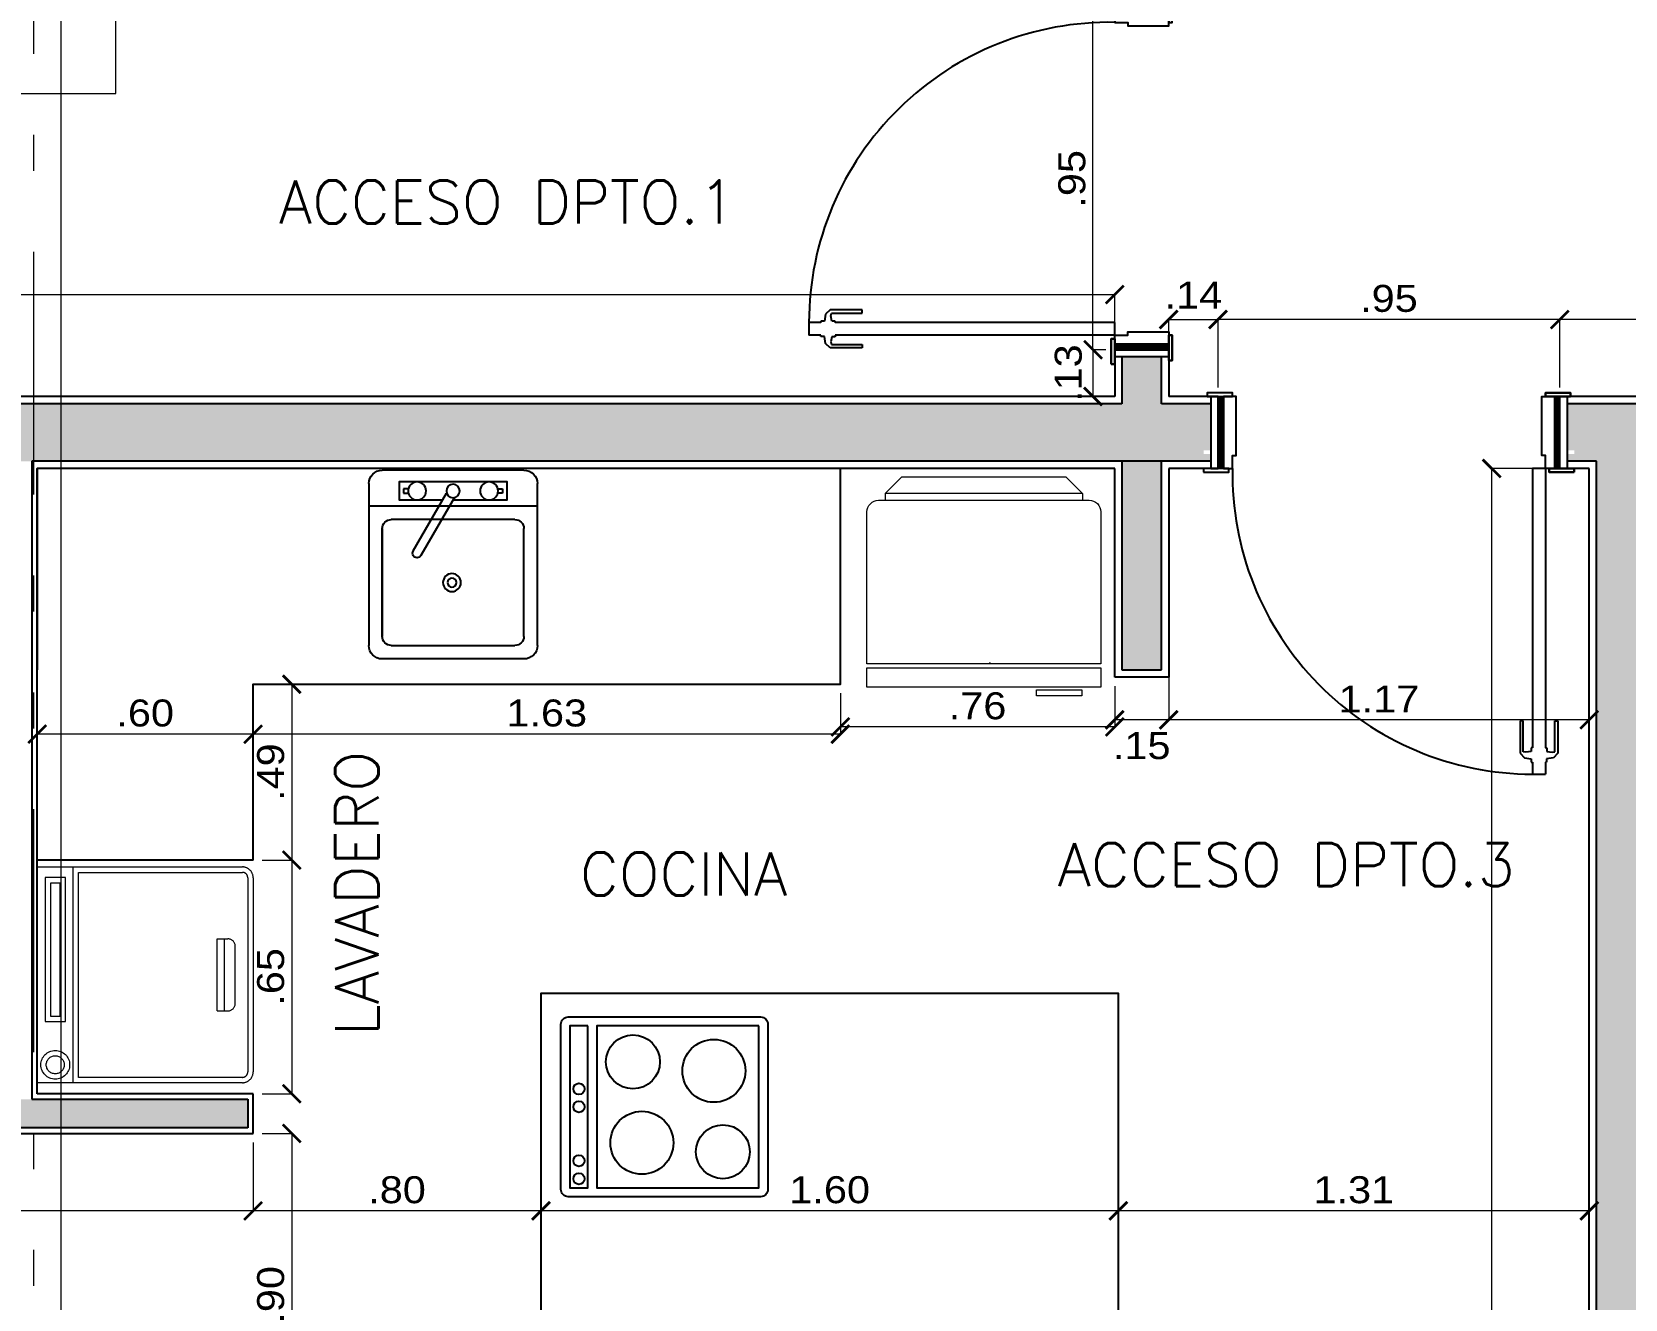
# Model space of a CAD drawing. Header units: metres. Extents: x 219 to 707, y -561 to -17.
# Drawn here: x 346.515 to 350.944, y -129.625 to -126.101 of the extents above; entities that cross this region are included whole.
import ezdxf

# ---------------------------------------------------------------- set-up
doc = ezdxf.new("R2010")
doc.units = ezdxf.units.M
doc.linetypes.add('CYPE_RAYAPUNTOPUNTO', pattern=[0.45, 0.225, -0.075, 0, -0.075, 0, -0.075])
doc.linetypes.add('HIDDEN2', pattern=[4.7625, 3.175, -1.5875])
for name, color, linetype in [('A-Aberturas', 2, 'Continuous'), ('A-Equipamiento fijo', 253, 'Continuous'), ('A-Muros', 4, 'Continuous'), ('A-Revoques', 1, 'Continuous'), ('A-Texto', 3, 'Continuous'), ('Dr Ejes en bloque', 4, 'Continuous'), ('TCOTA', 1, 'Continuous')]:
    doc.layers.add(name, color=color, linetype=linetype)
for name, color, linetype, lineweight in [('A-Equipamiento', 251, 'Continuous', 5), ('COTAS_REPLANTEO', 7, 'CYPE_RAYAPUNTOPUNTO', 0), ('VIG_CARAS', 253, 'Continuous', 9)]:
    doc.layers.add(name, color=color, linetype=linetype, lineweight=lineweight)
doc.layers.add('M-Muro hueco 11', color=141, linetype='Continuous', transparency=0.5)
doc.layers.add('M1-Muro Común 20', color=12, linetype='Continuous', transparency=0.5)
doc.styles.add('1-50', font='arial.ttf', dxfattribs={"width": 1.1, "height": 0.075})
doc.styles.add('T12', font='romans.shx', dxfattribs={"height": 0.12})
doc.dimstyles.new('1-50', dxfattribs={"dimscale": 0, "dimtxt": 0.075, "dimasz": 0.05, "dimexe": 0, "dimexo": 0.025, "dimgap": 0.02, "dimtad": 1, "dimzin": 4, "dimdsep": 46, "dimtxsty": '1-50', "dimblk": 'ARCHTICK', "dimcen": 0.09, "dimclrd": 256, "dimclre": 8, "dimclrt": 2, "dimadec": 0, "dimazin": 3, "dimtfac": 1, "dimtofl": 0, "dimtmove": 2, "dimatfit": 3, "dimldrblk": 'OPEN90', "dimfxl": 1, "dimtolj": 1, "dimtzin": 0, "dimlwd": 18, "dimlwe": 18, "dimarcsym": 0})

# ---------------------------------------------------------------- blocks, each defined once
blk = doc.blocks.new('qwdqd')
at = {"transparency": 33554661}
h = blk.add_hatch(dxfattribs=at)
h.set_pattern_fill('ANSI31', color=1, scale=0.001, angle=90, style=0)
h.set_pattern_definition([(135, (228.2555844, 41.773906), (-0.00224506403, -0.00224506403), [])])
h.paths.add_polyline_path([(231.4701, 130.687), (231.6201, 130.687), (231.6201, 130.672), (231.4701, 130.672)])
h = blk.add_hatch(dxfattribs=at)
h.set_pattern_fill('ANSI31', color=1, scale=0.001, angle=90, style=0)
h.set_pattern_definition([(135, (228.2555844, 40.838906), (-0.00224506403, -0.00224506403), [])])
h.paths.add_polyline_path([(231.6201, 129.752), (231.4701, 129.752), (231.4701, 129.737), (231.6201, 129.737)])
for p, q in [((231.4701, 130.687), (231.4701, 130.707)), ((231.6201, 130.687), (231.6201, 130.707)), ((230.6787, 129.8474), (230.6658, 129.8356)), ((230.6787, 129.8474), (230.6658, 129.8356)), ((230.768, 129.8474), (230.6787, 129.8474)), ((230.768, 129.8474), (230.6787, 129.8474)), ((230.768, 129.8388), (230.768, 129.8474)), ((230.768, 129.8388), (230.768, 129.8474)), ((230.6535, 129.813), (230.6201, 129.813)), ((230.6201, 129.813), (230.6201, 129.777)), ((230.6535, 129.813), (230.6201, 129.813)), ((230.6201, 129.813), (230.6201, 129.777)), ((230.6535, 129.8162), (230.6535, 129.813)), ((230.6631, 129.8162), (230.6535, 129.8162)), ((230.6535, 129.8162), (230.6535, 129.813)), ((230.6631, 129.8162), (230.6535, 129.8162)), ((230.6658, 129.8356), (230.6631, 129.8162)), ((230.6658, 129.8356), (230.6631, 129.8162)), ((230.6809, 129.8313), (230.6825, 129.8388)), ((230.6809, 129.8313), (230.6825, 129.8388)), ((230.6836, 129.8168), (230.6809, 129.8313)), ((230.6836, 129.8168), (230.6809, 129.8313)), ((230.6825, 129.8388), (230.768, 129.8388)), ((230.6825, 129.8388), (230.768, 129.8388)), ((230.6932, 129.8168), (230.6836, 129.8168)), ((230.6932, 129.8168), (230.6836, 129.8168)), ((230.6932, 129.813), (230.6932, 129.8168)), ((230.6932, 129.813), (230.6932, 129.8168)), ((231.4701, 129.813), (230.6932, 129.813)), ((231.4701, 129.813), (230.6932, 129.813)), ((231.4701, 129.777), (231.4701, 129.813)), ((231.4701, 129.777), (231.4701, 129.813)), ((230.6535, 129.777), (230.6201, 129.777)), ((230.6535, 129.777), (230.6201, 129.777)), ((230.6535, 129.7737), (230.6535, 129.777)), ((230.6535, 129.7737), (230.6535, 129.777)), ((230.6631, 129.7737), (230.6535, 129.7737)), ((230.6631, 129.7737), (230.6535, 129.7737)), ((230.6658, 129.7544), (230.6631, 129.7737)), ((230.6658, 129.7544), (230.6631, 129.7737)), ((230.6836, 129.7732), (230.6809, 129.7587)), ((230.6836, 129.7732), (230.6809, 129.7587)), ((230.6809, 129.7587), (230.6825, 129.7512)), ((230.6809, 129.7587), (230.6825, 129.7512)), ((230.6932, 129.7732), (230.6836, 129.7732)), ((230.6932, 129.7732), (230.6836, 129.7732)), ((231.4701, 129.777), (230.6932, 129.777)), ((230.6932, 129.777), (230.6932, 129.7732)), ((231.4701, 129.777), (230.6932, 129.777)), ((230.6932, 129.777), (230.6932, 129.7732)), ((230.6787, 129.7425), (230.6658, 129.7544)), ((230.6787, 129.7425), (230.6658, 129.7544)), ((230.768, 129.7425), (230.6787, 129.7425)), ((230.768, 129.7425), (230.6787, 129.7425)), ((230.6825, 129.7512), (230.768, 129.7512)), ((230.6825, 129.7512), (230.768, 129.7512)), ((230.768, 129.7512), (230.768, 129.7425)), ((230.768, 129.7512), (230.768, 129.7425)), ((231.4701, 129.737), (231.4701, 129.717)), ((231.6201, 129.737), (231.6201, 129.717))]:
    blk.add_line(p, q, dxfattribs=at)
for points in [[(231.4601, 130.727), (231.4601, 130.657), (231.4701, 130.657), (231.4701, 130.727)], [(231.6201, 130.717), (231.6201, 130.647), (231.6301, 130.647), (231.6301, 130.717)], [(231.4601, 129.697), (231.4601, 129.767), (231.4701, 129.767), (231.4701, 129.697)], [(231.6201, 129.707), (231.6201, 129.777), (231.6301, 129.777), (231.6301, 129.707)]]:
    blk.add_lwpolyline(points, close=True, dxfattribs=at)
at = {"color": 0, "linetype": 'ByBlock', "transparency": 33554661}
for points in [[(231.4701, 130.707), (231.4701, 130.687), (231.6201, 130.687), (231.6201, 130.707)], [(231.4701, 130.672), (231.4701, 130.647), (231.5061, 130.647), (231.5061, 130.637), (231.6201, 130.637), (231.6201, 130.672)], [(231.4601, 129.697), (231.4701, 129.697), (231.4701, 129.767), (231.4601, 129.767)], [(231.4701, 129.752), (231.4701, 129.777), (231.5061, 129.777), (231.5061, 129.787), (231.6201, 129.787), (231.6201, 129.752)], [(231.6201, 129.707), (231.6301, 129.707), (231.6301, 129.777), (231.6201, 129.777)], [(231.4701, 129.717), (231.4701, 129.737), (231.6201, 129.737), (231.6201, 129.717)]]:
    blk.add_lwpolyline(points, close=True, dxfattribs=at)
at = {"color": 1, "transparency": 33554661}
blk.add_arc((231.456, 129.8113), 0.8359, 89.0308, 179.8793, dxfattribs=at)
blk = doc.blocks.new('_ArchTick')
at = {"color": 0, "linetype": 'ByBlock', "const_width": 0.15}
blk.add_lwpolyline([(-0.5, -0.5), (0.5, 0.5)], dxfattribs=at)
blk = doc.blocks.new('*D362')
at = {"layer": 'Defpoints', "color": 0, "transparency": 16777216}
for p in [(349.525, -126.985), (349.4645, -127.1151), (349.525, -127.1151)]:
    blk.add_point(p, dxfattribs=at)
at = {"layer": 'TCOTA', "color": 8, "lineweight": 18, "transparency": 16777216}
for p, q in [((349.5, -126.985), (349.4645, -126.985)), ((349.5, -127.1151), (349.4645, -127.1151))]:
    blk.add_line(p, q, dxfattribs=at)
at = {"layer": 'TCOTA', "lineweight": 18, "transparency": 16777216}
blk.add_line((349.4645, -126.985), (349.4645, -127.1151), dxfattribs=at)
at = {"layer": 'TCOTA', "lineweight": 18, "transparency": 16777216, "xscale": 0.05, "yscale": 0.05, "zscale": 0.05}
for p, rotation in [((349.4645, -126.985), 90), ((349.4645, -127.1151), 270)]:
    blk.add_blockref('_ArchTick', p, dxfattribs=dict(at, rotation=rotation))
at = {"layer": 'TCOTA', "color": 2, "transparency": 16777216, "insert": (349.3962, -127.0501), "char_height": 0.075, "attachment_point": 5, "rotation": 90, "style": '1-50'}
blk.add_mtext('\\A1;.13', dxfattribs=at)
blk = doc.blocks.new('_Open90')
at = {"color": 0, "linetype": 'ByBlock', "lineweight": -2}
for p, q in [((0, 0), (-1, 0)), ((-0.5, 0.5), (0, 0)), ((0, 0), (-0.5, -0.5))]:
    blk.add_line(p, q, dxfattribs=at)
blk = doc.blocks.new('*D363')
at = {"layer": 'Defpoints', "color": 0, "transparency": 16777216}
for p in [(349.4645, -126.035), (349.525, -126.035), (349.525, -126.985)]:
    blk.add_point(p, dxfattribs=at)
at = {"layer": 'TCOTA', "color": 8, "lineweight": 18, "transparency": 16777216}
for p, q in [((349.5, -126.035), (349.4645, -126.035)), ((349.5, -126.985), (349.4645, -126.985))]:
    blk.add_line(p, q, dxfattribs=at)
at = {"layer": 'TCOTA', "lineweight": 18, "transparency": 16777216}
blk.add_line((349.4645, -126.985), (349.4645, -126.035), dxfattribs=at)
at = {"layer": 'TCOTA', "lineweight": 18, "transparency": 16777216, "xscale": 0.05, "yscale": 0.05, "zscale": 0.05}
for p, rotation in [((349.4645, -126.035), 90), ((349.4645, -126.985), 270)]:
    blk.add_blockref('_ArchTick', p, dxfattribs=dict(at, rotation=rotation))
at = {"layer": 'TCOTA', "color": 2, "transparency": 16777216, "insert": (349.4062, -126.51), "char_height": 0.075, "attachment_point": 5, "rotation": 90, "style": '1-50'}
blk.add_mtext('\\A1;.95', dxfattribs=at)
blk = doc.blocks.new('*D376')
at = {"layer": 'Defpoints', "color": 0, "transparency": 16777216}
for p in [(349.525, -126.8317), (340.9456, -127.1151), (349.525, -127.1151)]:
    blk.add_point(p, dxfattribs=at)
at = {"layer": 'TCOTA', "color": 8, "lineweight": 18, "transparency": 16777216}
for p, q in [((340.9456, -127.0901), (340.9456, -126.8317)), ((349.525, -127.0901), (349.525, -126.8317))]:
    blk.add_line(p, q, dxfattribs=at)
at = {"layer": 'TCOTA', "lineweight": 18, "transparency": 16777216}
blk.add_line((340.9456, -126.8317), (349.525, -126.8317), dxfattribs=at)
at = {"layer": 'TCOTA', "lineweight": 18, "transparency": 16777216, "xscale": 0.05, "yscale": 0.05, "zscale": 0.05, "rotation": 180}
blk.add_blockref('_ArchTick', (340.9456, -126.8317), dxfattribs=at)
at = {"layer": 'TCOTA', "lineweight": 18, "transparency": 16777216, "xscale": 0.05, "yscale": 0.05, "zscale": 0.05}
blk.add_blockref('_ArchTick', (349.525, -126.8317), dxfattribs=at)
at = {"layer": 'TCOTA', "color": 2, "transparency": 16777216, "insert": (345.2353, -126.7734), "char_height": 0.075, "attachment_point": 5, "style": '1-50'}
blk.add_mtext('\\A1;8.58', dxfattribs=at)
blk = doc.blocks.new('*D387')
at = {"layer": 'Defpoints', "color": 0, "transparency": 16777216}
for p in [(349.8121, -126.9011), (349.675, -127.1151), (349.8121, -127.1151)]:
    blk.add_point(p, dxfattribs=at)
at = {"layer": 'TCOTA', "color": 8, "lineweight": 18, "transparency": 16777216}
for p, q in [((349.675, -127.0901), (349.675, -126.9011)), ((349.8121, -127.0901), (349.8121, -126.9011))]:
    blk.add_line(p, q, dxfattribs=at)
at = {"layer": 'TCOTA', "lineweight": 18, "transparency": 16777216}
blk.add_line((349.675, -126.9011), (349.8121, -126.9011), dxfattribs=at)
at = {"layer": 'TCOTA', "lineweight": 18, "transparency": 16777216, "xscale": 0.05, "yscale": 0.05, "zscale": 0.05, "rotation": 180}
blk.add_blockref('_ArchTick', (349.675, -126.9011), dxfattribs=at)
at = {"layer": 'TCOTA', "lineweight": 18, "transparency": 16777216, "xscale": 0.05, "yscale": 0.05, "zscale": 0.05}
blk.add_blockref('_ArchTick', (349.8121, -126.9011), dxfattribs=at)
at = {"layer": 'TCOTA', "color": 2, "transparency": 16777216, "insert": (349.7436, -126.8334), "char_height": 0.075, "attachment_point": 5, "style": '1-50'}
blk.add_mtext('\\A1;.14', dxfattribs=at)
blk = doc.blocks.new('*D388')
at = {"layer": 'Defpoints', "color": 0, "transparency": 16777216}
for p in [(349.8121, -126.9011), (349.8121, -127.1151), (350.7621, -127.1151)]:
    blk.add_point(p, dxfattribs=at)
at = {"layer": 'TCOTA', "color": 8, "lineweight": 18, "transparency": 16777216}
for p, q in [((349.8121, -127.0901), (349.8121, -126.9011)), ((350.7621, -127.0901), (350.7621, -126.9011))]:
    blk.add_line(p, q, dxfattribs=at)
at = {"layer": 'TCOTA', "lineweight": 18, "transparency": 16777216}
blk.add_line((350.7621, -126.9011), (349.8121, -126.9011), dxfattribs=at)
at = {"layer": 'TCOTA', "lineweight": 18, "transparency": 16777216, "xscale": 0.05, "yscale": 0.05, "zscale": 0.05, "rotation": 180}
blk.add_blockref('_ArchTick', (349.8121, -126.9011), dxfattribs=at)
at = {"layer": 'TCOTA', "lineweight": 18, "transparency": 16777216, "xscale": 0.05, "yscale": 0.05, "zscale": 0.05}
blk.add_blockref('_ArchTick', (350.7621, -126.9011), dxfattribs=at)
at = {"layer": 'TCOTA', "color": 2, "transparency": 16777216, "insert": (350.2871, -126.8428), "char_height": 0.075, "attachment_point": 5, "style": '1-50'}
blk.add_mtext('\\A1;.95', dxfattribs=at)
blk = doc.blocks.new('*D389')
at = {"layer": 'Defpoints', "color": 0, "transparency": 16777216}
for p in [(350.7621, -126.9011), (350.7621, -127.1151), (353.531, -127.1151)]:
    blk.add_point(p, dxfattribs=at)
at = {"layer": 'TCOTA', "color": 8, "lineweight": 18, "transparency": 16777216}
for p, q in [((350.7621, -127.0901), (350.7621, -126.9011)), ((353.531, -127.0901), (353.531, -126.9011))]:
    blk.add_line(p, q, dxfattribs=at)
at = {"layer": 'TCOTA', "lineweight": 18, "transparency": 16777216}
blk.add_line((353.531, -126.9011), (350.7621, -126.9011), dxfattribs=at)
at = {"layer": 'TCOTA', "lineweight": 18, "transparency": 16777216, "xscale": 0.05, "yscale": 0.05, "zscale": 0.05, "rotation": 180}
blk.add_blockref('_ArchTick', (350.7621, -126.9011), dxfattribs=at)
at = {"layer": 'TCOTA', "lineweight": 18, "transparency": 16777216, "xscale": 0.05, "yscale": 0.05, "zscale": 0.05}
blk.add_blockref('_ArchTick', (353.531, -126.9011), dxfattribs=at)
at = {"layer": 'TCOTA', "color": 2, "transparency": 16777216, "insert": (352.1466, -126.8434), "char_height": 0.075, "attachment_point": 5, "style": '1-50'}
blk.add_mtext('\\A1;2.77', dxfattribs=at)
blk = doc.blocks.new('Cocelpl')
at = {"layer": 'A-Equipamiento fijo'}
blk.add_lwpolyline([(-0.5, -0.2675), (-0.5, 0.2675, -0.414214), (-0.48, 0.2875), (-0.02, 0.2875, -0.414214), (0, 0.2675), (0, -0.2675, -0.414214), (-0.02, -0.2875), (-0.48, -0.2875, -0.414214)], format="xyb", close=True, dxfattribs=at)
for points in [[(-0.475, 0.2625), (-0.475, -0.1875), (-0.025, -0.1875), (-0.025, 0.2625)], [(-0.475, -0.2125), (-0.475, -0.2625), (-0.025, -0.2625), (-0.025, -0.2125)]]:
    blk.add_lwpolyline(points, close=True, dxfattribs=at)
for centre, radius in [((-0.35, 0.1375), 0.0875), ((-0.125, 0.1625), 0.075), ((-0.15, -0.0625), 0.0875), ((-0.375, -0.0875), 0.075), ((-0.3, -0.2375), 0.0156), ((-0.25, -0.2375), 0.0156), ((-0.1, -0.2375), 0.0156), ((-0.05, -0.2375), 0.0156)]:
    blk.add_circle(centre, radius, dxfattribs=at)
blk = doc.blocks.new('LAVADO PLANTA')
at = {"color": 252}
for p, q in [((34.0035, 8.6101), (33.9896, 8.6101)), ((33.9896, 8.6101), (33.9896, 8.5976)), ((33.9896, 8.5976), (34.0035, 8.5976)), ((34.2379, 8.4369), (34.145, 8.5977)), ((34.2507, 8.6101), (34.2646, 8.6101)), ((34.2646, 8.5976), (34.2507, 8.5976)), ((34.2646, 8.6101), (34.2646, 8.5976)), ((33.8927, 8.5617), (34.3615, 8.5617)), ((34.1234, 8.5852), (34.2163, 8.4244)), ((34.324, 8.1992), (34.324, 8.4992)), ((34.3615, 8.4992), (34.3615, 8.1992)), ((33.9302, 8.1367), (34.324, 8.1367))]:
    blk.add_line(p, q, dxfattribs=at)
for points in [[(33.9302, 8.6617), (34.324, 8.6617)], [(33.8927, 8.1742), (33.8927, 8.6242)], [(34.1269, 8.5788), (33.9771, 8.5788), (33.9771, 8.6288), (34.2771, 8.6288), (34.2771, 8.5788), (34.1559, 8.5788)], [(34.3615, 8.6242), (34.3615, 8.1742)], [(33.9552, 8.5242), (34.299, 8.5242)], [(33.9302, 8.1992), (33.9302, 8.4992)], [(34.324, 8.4992), (34.324, 8.1992)], [(34.299, 8.1742), (33.9552, 8.1742)]]:
    blk.add_lwpolyline(points, dxfattribs=at)
for centre, radius in [((34.0271, 8.6038), 0.025), ((34.1271, 8.6038), 0.0187), ((34.2271, 8.6038), 0.025), ((34.1302, 8.3492), 0.025), ((34.1302, 8.3492), 0.0125)]:
    blk.add_circle(centre, radius, dxfattribs=at)
for centre, radius, start, end in [((33.9302, 8.6242), 0.0375, 90, 180), ((34.324, 8.6242), 0.0375, 0, 90), ((33.9552, 8.4992), 0.025, 90, 180), ((34.299, 8.4992), 0.025, 0, 90), ((34.299, 8.4992), 0.025, 0, 90), ((34.2271, 8.4306), 0.0125, 210, 30), ((33.9552, 8.1992), 0.025, 180, 270), ((34.299, 8.1992), 0.025, 270, 0), ((34.299, 8.1992), 0.025, 270, 0), ((33.9302, 8.1742), 0.0375, 180, 270), ((34.324, 8.1742), 0.0375, 270, 0)]:
    blk.add_arc(centre, radius, start, end, dxfattribs=at)
blk = doc.blocks.new('HELAD7~2')
at = {"color": 252}
for p, q in [((0.0477, 0.2471), (0.0675, 0.2471)), ((0.0477, -0.3221), (0.0675, -0.3221))]:
    blk.add_line(p, q, dxfattribs=at)
blk.add_lwpolyline([(0.0675, 0.2662, -0.414214), (0.1013, 0.3), (0.54, 0.3), (0.54, -0.375), (0.1013, -0.375, -0.414214), (0.0675, -0.3413)], format="xyb", close=True, dxfattribs=at)
for points in [[(0.5513, 0.3), (0.6075, 0.3), (0.6075, -0.375), (0.5513, -0.375)], [(0, 0.1994), (0.0477, 0.2471), (0.0477, -0.3221), (0, -0.2744), (0, -0.0375)], [(0.615, 0.1145), (0.615, 0.2454), (0.6324, 0.2454), (0.6324, 0.1145)]]:
    blk.add_lwpolyline(points, close=True, dxfattribs=at)
blk = doc.blocks.new('A$C27934')
at = {"layer": 'A-Equipamiento', "color": 8, "linetype": 'HIDDEN2'}
for p, q in [((-0.3892, 0.3001), (-0.3892, 0.2701)), ((-0.3892, 0.3001), (-0.1892, 0.3001)), ((-0.3892, 0.2801), (-0.1892, 0.2801)), ((-0.1892, 0.3001), (-0.1892, 0.2701)), ((-0.3692, 0.2501), (-0.2092, 0.2501))]:
    blk.add_line(p, q, dxfattribs=at)
for points in [[(-0.5892, 0.2301), (-0.5892, 0.8001), (0.0108, 0.8001), (0.0108, 0.2301, -0.414214), (-0.0192, 0.2001), (-0.5592, 0.2001, -0.414214)], [(-0.5742, 0.2301), (-0.5742, 0.6851), (-0.0042, 0.6851), (-0.0042, 0.2301, -0.414214), (-0.0192, 0.2151), (-0.5592, 0.2151, -0.414214)]]:
    blk.add_lwpolyline(points, format="xyb", close=True, dxfattribs=at)
for points in [[(-0.4189, 0.7218), (-0.0189, 0.7218), (-0.0189, 0.7784), (-0.4189, 0.7784)], [(-0.4039, 0.7368), (-0.0339, 0.7368), (-0.0339, 0.7634), (-0.4039, 0.7634)]]:
    blk.add_lwpolyline(points, close=True, dxfattribs=at)
blk.add_lwpolyline([(-0.5892, 0.7001), (0.0108, 0.7001)], dxfattribs=at)
for radius in [0.04, 0.025]:
    blk.add_circle((-0.5392, 0.7501), radius, dxfattribs=at)
for centre, start, end in [((-0.3692, 0.2701), 180, 270), ((-0.2092, 0.2701), 270, 0)]:
    blk.add_arc(centre, 0.02, start, end, dxfattribs=at)
blk = doc.blocks.new('*D224')
at = {"layer": 'Defpoints', "color": 0, "transparency": 16777216}
for p in [(350.5727, -127.3151), (350.8439, -127.3151), (350.8439, -134.1254)]:
    blk.add_point(p, dxfattribs=at)
at = {"layer": 'TCOTA', "color": 8, "lineweight": 18, "transparency": 16777216}
for p, q in [((350.8189, -127.3151), (350.5727, -127.3151)), ((350.8189, -134.1254), (350.5727, -134.1254))]:
    blk.add_line(p, q, dxfattribs=at)
at = {"layer": 'TCOTA', "lineweight": 18, "transparency": 16777216}
blk.add_line((350.5727, -134.1254), (350.5727, -127.3151), dxfattribs=at)
at = {"layer": 'TCOTA', "lineweight": 18, "transparency": 16777216, "xscale": 0.05, "yscale": 0.05, "zscale": 0.05}
for p, rotation in [((350.5727, -127.3151), 90), ((350.5727, -134.1254), 270)]:
    blk.add_blockref('_ArchTick', p, dxfattribs=dict(at, rotation=rotation))
at = {"layer": 'TCOTA', "color": 2, "transparency": 16777216, "insert": (350.5144, -130.7202), "char_height": 0.075, "attachment_point": 5, "rotation": 90, "style": '1-50'}
blk.add_mtext('\\A1;6.81', dxfattribs=at)
blk = doc.blocks.new('*D228')
at = {"layer": 'Defpoints', "color": 0, "transparency": 16777216}
for p in [(347.1301, -129.1637), (347.1301, -130.0618), (347.2375, -130.0618)]:
    blk.add_point(p, dxfattribs=at)
at = {"layer": 'TCOTA', "color": 8, "lineweight": 18, "transparency": 16777216}
for p, q in [((347.1551, -129.1637), (347.2375, -129.1637)), ((347.1551, -130.0618), (347.2375, -130.0618))]:
    blk.add_line(p, q, dxfattribs=at)
at = {"layer": 'TCOTA', "lineweight": 18, "transparency": 16777216}
blk.add_line((347.2375, -129.1637), (347.2375, -130.0618), dxfattribs=at)
at = {"layer": 'TCOTA', "lineweight": 18, "transparency": 16777216, "xscale": 0.05, "yscale": 0.05, "zscale": 0.05}
for p, rotation in [((347.2375, -129.1637), 90), ((347.2375, -130.0618), 270)]:
    blk.add_blockref('_ArchTick', p, dxfattribs=dict(at, rotation=rotation))
at = {"layer": 'TCOTA', "color": 2, "transparency": 16777216, "insert": (347.1792, -129.6127), "char_height": 0.075, "attachment_point": 5, "rotation": 90, "style": '1-50'}
blk.add_mtext('\\A1;.90', dxfattribs=at)
blk = doc.blocks.new('*D232')
at = {"layer": 'Defpoints', "color": 0, "transparency": 16777216}
for p in [(345.5089, -129.1637), (347.1301, -129.1637), (345.5089, -129.3792)]:
    blk.add_point(p, dxfattribs=at)
at = {"layer": 'TCOTA', "color": 8, "lineweight": 18, "transparency": 16777216}
for p, q in [((345.5089, -129.1887), (345.5089, -129.3792)), ((347.1301, -129.1887), (347.1301, -129.3792))]:
    blk.add_line(p, q, dxfattribs=at)
at = {"layer": 'TCOTA', "lineweight": 18, "transparency": 16777216}
blk.add_line((347.1301, -129.3792), (345.5089, -129.3792), dxfattribs=at)
at = {"layer": 'TCOTA', "lineweight": 18, "transparency": 16777216, "xscale": 0.05, "yscale": 0.05, "zscale": 0.05, "rotation": 180}
blk.add_blockref('_ArchTick', (345.5089, -129.3792), dxfattribs=at)
at = {"layer": 'TCOTA', "lineweight": 18, "transparency": 16777216, "xscale": 0.05, "yscale": 0.05, "zscale": 0.05}
blk.add_blockref('_ArchTick', (347.1301, -129.3792), dxfattribs=at)
at = {"layer": 'TCOTA', "color": 2, "transparency": 16777216, "insert": (346.3195, -129.3209), "char_height": 0.075, "attachment_point": 5, "style": '1-50'}
blk.add_mtext('\\A1;1.62', dxfattribs=at)
blk = doc.blocks.new('*D233')
at = {"layer": 'Defpoints', "color": 0, "transparency": 16777216}
for p in [(347.1301, -129.3288), (347.9301, -129.3288), (347.1301, -129.3792)]:
    blk.add_point(p, dxfattribs=at)
at = {"layer": 'TCOTA', "color": 8, "lineweight": 18, "transparency": 16777216}
for p, q in [((347.1301, -129.3538), (347.1301, -129.3792)), ((347.9301, -129.3538), (347.9301, -129.3792))]:
    blk.add_line(p, q, dxfattribs=at)
at = {"layer": 'TCOTA', "lineweight": 18, "transparency": 16777216}
blk.add_line((347.9301, -129.3792), (347.1301, -129.3792), dxfattribs=at)
at = {"layer": 'TCOTA', "lineweight": 18, "transparency": 16777216, "xscale": 0.05, "yscale": 0.05, "zscale": 0.05, "rotation": 180}
blk.add_blockref('_ArchTick', (347.1301, -129.3792), dxfattribs=at)
at = {"layer": 'TCOTA', "lineweight": 18, "transparency": 16777216, "xscale": 0.05, "yscale": 0.05, "zscale": 0.05}
blk.add_blockref('_ArchTick', (347.9301, -129.3792), dxfattribs=at)
at = {"layer": 'TCOTA', "color": 2, "transparency": 16777216, "insert": (347.5301, -129.3209), "char_height": 0.075, "attachment_point": 5, "style": '1-50'}
blk.add_mtext('\\A1;.80', dxfattribs=at)
blk = doc.blocks.new('*D234')
at = {"layer": 'Defpoints', "color": 0, "transparency": 16777216}
for p in [(347.9301, -129.3792), (347.9301, -129.3792), (349.535, -129.3792)]:
    blk.add_point(p, dxfattribs=at)
at = {"layer": 'TCOTA', "color": 8, "lineweight": 18, "transparency": 16777216}
for p, q in [((347.9301, -129.3542), (347.9301, -129.3792)), ((349.535, -129.3542), (349.535, -129.3792))]:
    blk.add_line(p, q, dxfattribs=at)
at = {"layer": 'TCOTA', "lineweight": 18, "transparency": 16777216}
blk.add_line((349.535, -129.3792), (347.9301, -129.3792), dxfattribs=at)
at = {"layer": 'TCOTA', "lineweight": 18, "transparency": 16777216, "xscale": 0.05, "yscale": 0.05, "zscale": 0.05, "rotation": 180}
blk.add_blockref('_ArchTick', (347.9301, -129.3792), dxfattribs=at)
at = {"layer": 'TCOTA', "lineweight": 18, "transparency": 16777216, "xscale": 0.05, "yscale": 0.05, "zscale": 0.05}
blk.add_blockref('_ArchTick', (349.535, -129.3792), dxfattribs=at)
at = {"layer": 'TCOTA', "color": 2, "transparency": 16777216, "insert": (348.7326, -129.3209), "char_height": 0.075, "attachment_point": 5, "style": '1-50'}
blk.add_mtext('\\A1;1.60', dxfattribs=at)
blk = doc.blocks.new('*D235')
at = {"layer": 'Defpoints', "color": 0, "transparency": 16777216}
for p in [(349.535, -129.3792), (349.535, -129.3792), (350.8439, -129.3792)]:
    blk.add_point(p, dxfattribs=at)
at = {"layer": 'TCOTA', "color": 8, "lineweight": 18, "transparency": 16777216}
for p, q in [((349.535, -129.3542), (349.535, -129.3792)), ((350.8439, -129.3542), (350.8439, -129.3792))]:
    blk.add_line(p, q, dxfattribs=at)
at = {"layer": 'TCOTA', "lineweight": 18, "transparency": 16777216}
blk.add_line((350.8439, -129.3792), (349.535, -129.3792), dxfattribs=at)
at = {"layer": 'TCOTA', "lineweight": 18, "transparency": 16777216, "xscale": 0.05, "yscale": 0.05, "zscale": 0.05, "rotation": 180}
blk.add_blockref('_ArchTick', (349.535, -129.3792), dxfattribs=at)
at = {"layer": 'TCOTA', "lineweight": 18, "transparency": 16777216, "xscale": 0.05, "yscale": 0.05, "zscale": 0.05}
blk.add_blockref('_ArchTick', (350.8439, -129.3792), dxfattribs=at)
at = {"layer": 'TCOTA', "color": 2, "transparency": 16777216, "insert": (350.1895, -129.3209), "char_height": 0.075, "attachment_point": 5, "style": '1-50'}
blk.add_mtext('\\A1;1.31', dxfattribs=at)
blk = doc.blocks.new('*D236')
at = {"layer": 'Defpoints', "color": 0, "transparency": 16777216}
for p in [(347.1301, -128.4037), (347.1301, -129.0537), (347.2375, -129.0537)]:
    blk.add_point(p, dxfattribs=at)
at = {"layer": 'TCOTA', "color": 8, "lineweight": 18, "transparency": 16777216}
for p, q in [((347.1551, -128.4037), (347.2375, -128.4037)), ((347.1551, -129.0537), (347.2375, -129.0537))]:
    blk.add_line(p, q, dxfattribs=at)
at = {"layer": 'TCOTA', "lineweight": 18, "transparency": 16777216}
blk.add_line((347.2375, -128.4037), (347.2375, -129.0537), dxfattribs=at)
at = {"layer": 'TCOTA', "lineweight": 18, "transparency": 16777216, "xscale": 0.05, "yscale": 0.05, "zscale": 0.05}
for p, rotation in [((347.2375, -128.4037), 90), ((347.2375, -129.0537), 270)]:
    blk.add_blockref('_ArchTick', p, dxfattribs=dict(at, rotation=rotation))
at = {"layer": 'TCOTA', "color": 2, "transparency": 16777216, "insert": (347.1792, -128.7287), "char_height": 0.075, "attachment_point": 5, "rotation": 90, "style": '1-50'}
blk.add_mtext('\\A1;.65', dxfattribs=at)
blk = doc.blocks.new('*D237')
at = {"layer": 'Defpoints', "color": 0, "transparency": 16777216}
for p in [(347.1301, -127.9151), (347.1301, -128.4037), (347.2375, -128.4037)]:
    blk.add_point(p, dxfattribs=at)
at = {"layer": 'TCOTA', "color": 8, "lineweight": 18, "transparency": 16777216}
for p, q in [((347.1551, -127.9151), (347.2375, -127.9151)), ((347.1551, -128.4037), (347.2375, -128.4037))]:
    blk.add_line(p, q, dxfattribs=at)
at = {"layer": 'TCOTA', "lineweight": 18, "transparency": 16777216}
blk.add_line((347.2375, -127.9151), (347.2375, -128.4037), dxfattribs=at)
at = {"layer": 'TCOTA', "lineweight": 18, "transparency": 16777216, "xscale": 0.05, "yscale": 0.05, "zscale": 0.05}
for p, rotation in [((347.2375, -127.9151), 90), ((347.2375, -128.4037), 270)]:
    blk.add_blockref('_ArchTick', p, dxfattribs=dict(at, rotation=rotation))
at = {"layer": 'TCOTA', "color": 2, "transparency": 16777216, "insert": (347.1792, -128.1594), "char_height": 0.075, "attachment_point": 5, "rotation": 90, "style": '1-50'}
blk.add_mtext('\\A1;.49', dxfattribs=at)
blk = doc.blocks.new('*D238')
at = {"layer": 'Defpoints', "color": 0, "transparency": 16777216}
for p in [(347.1301, -127.9151), (348.7623, -127.9151), (347.1301, -128.0538)]:
    blk.add_point(p, dxfattribs=at)
at = {"layer": 'TCOTA', "color": 8, "lineweight": 18, "transparency": 16777216}
for p, q in [((347.1301, -127.9401), (347.1301, -128.0538)), ((348.7623, -127.9401), (348.7623, -128.0538))]:
    blk.add_line(p, q, dxfattribs=at)
at = {"layer": 'TCOTA', "lineweight": 18, "transparency": 16777216}
blk.add_line((348.7623, -128.0538), (347.1301, -128.0538), dxfattribs=at)
at = {"layer": 'TCOTA', "lineweight": 18, "transparency": 16777216, "xscale": 0.05, "yscale": 0.05, "zscale": 0.05, "rotation": 180}
blk.add_blockref('_ArchTick', (347.1301, -128.0538), dxfattribs=at)
at = {"layer": 'TCOTA', "lineweight": 18, "transparency": 16777216, "xscale": 0.05, "yscale": 0.05, "zscale": 0.05}
blk.add_blockref('_ArchTick', (348.7623, -128.0538), dxfattribs=at)
at = {"layer": 'TCOTA', "color": 2, "transparency": 16777216, "insert": (347.9462, -127.9955), "char_height": 0.075, "attachment_point": 5, "style": '1-50'}
blk.add_mtext('\\A1;1.63', dxfattribs=at)
blk = doc.blocks.new('*D239')
at = {"layer": 'Defpoints', "color": 0, "transparency": 16777216}
for p in [(346.5301, -127.9151), (347.1301, -127.9151), (346.5301, -128.0538)]:
    blk.add_point(p, dxfattribs=at)
at = {"layer": 'TCOTA', "color": 8, "lineweight": 18, "transparency": 16777216}
for p, q in [((346.5301, -127.9401), (346.5301, -128.0538)), ((347.1301, -127.9401), (347.1301, -128.0538))]:
    blk.add_line(p, q, dxfattribs=at)
at = {"layer": 'TCOTA', "lineweight": 18, "transparency": 16777216}
blk.add_line((347.1301, -128.0538), (346.5301, -128.0538), dxfattribs=at)
at = {"layer": 'TCOTA', "lineweight": 18, "transparency": 16777216, "xscale": 0.05, "yscale": 0.05, "zscale": 0.05, "rotation": 180}
blk.add_blockref('_ArchTick', (346.5301, -128.0538), dxfattribs=at)
at = {"layer": 'TCOTA', "lineweight": 18, "transparency": 16777216, "xscale": 0.05, "yscale": 0.05, "zscale": 0.05}
blk.add_blockref('_ArchTick', (347.1301, -128.0538), dxfattribs=at)
at = {"layer": 'TCOTA', "color": 2, "transparency": 16777216, "insert": (346.8301, -127.9955), "char_height": 0.075, "attachment_point": 5, "style": '1-50'}
blk.add_mtext('\\A1;.60', dxfattribs=at)
blk = doc.blocks.new('*D240')
at = {"layer": 'Defpoints', "color": 0, "transparency": 16777216}
for p in [(348.7623, -127.9151), (349.525, -127.8951), (348.7623, -128.0338)]:
    blk.add_point(p, dxfattribs=at)
at = {"layer": 'TCOTA', "color": 8, "lineweight": 18, "transparency": 16777216}
for p, q in [((349.525, -127.9201), (349.525, -128.0338)), ((348.7623, -127.9401), (348.7623, -128.0338))]:
    blk.add_line(p, q, dxfattribs=at)
at = {"layer": 'TCOTA', "lineweight": 18, "transparency": 16777216}
blk.add_line((349.525, -128.0338), (348.7623, -128.0338), dxfattribs=at)
at = {"layer": 'TCOTA', "lineweight": 18, "transparency": 16777216, "xscale": 0.05, "yscale": 0.05, "zscale": 0.05, "rotation": 180}
blk.add_blockref('_ArchTick', (348.7623, -128.0338), dxfattribs=at)
at = {"layer": 'TCOTA', "lineweight": 18, "transparency": 16777216, "xscale": 0.05, "yscale": 0.05, "zscale": 0.05}
blk.add_blockref('_ArchTick', (349.525, -128.0338), dxfattribs=at)
at = {"layer": 'TCOTA', "color": 2, "transparency": 16777216, "insert": (349.1437, -127.9755), "char_height": 0.075, "attachment_point": 5, "style": '1-50'}
blk.add_mtext('\\A1;.76', dxfattribs=at)
blk = doc.blocks.new('*D241')
at = {"layer": 'Defpoints', "color": 0, "transparency": 16777216}
for p in [(349.525, -127.8951), (349.675, -127.8951), (349.525, -128.0138)]:
    blk.add_point(p, dxfattribs=at)
at = {"layer": 'TCOTA', "color": 8, "lineweight": 18, "transparency": 16777216}
for p, q in [((349.525, -127.9201), (349.525, -128.0138)), ((349.675, -127.9201), (349.675, -128.0138))]:
    blk.add_line(p, q, dxfattribs=at)
at = {"layer": 'TCOTA', "lineweight": 18, "transparency": 16777216}
blk.add_line((349.675, -128.0138), (349.525, -128.0138), dxfattribs=at)
at = {"layer": 'TCOTA', "lineweight": 18, "transparency": 16777216, "xscale": 0.05, "yscale": 0.05, "zscale": 0.05, "rotation": 180}
blk.add_blockref('_ArchTick', (349.525, -128.0138), dxfattribs=at)
at = {"layer": 'TCOTA', "lineweight": 18, "transparency": 16777216, "xscale": 0.05, "yscale": 0.05, "zscale": 0.05}
blk.add_blockref('_ArchTick', (349.675, -128.0138), dxfattribs=at)
at = {"layer": 'TCOTA', "color": 2, "transparency": 16777216, "insert": (349.6, -128.0862), "char_height": 0.075, "attachment_point": 5, "style": '1-50'}
blk.add_mtext('\\A1;.15', dxfattribs=at)
blk = doc.blocks.new('*D242')
at = {"layer": 'Defpoints', "color": 0, "transparency": 16777216}
for p in [(349.675, -127.8294), (349.675, -128.0138), (350.8439, -127.9914)]:
    blk.add_point(p, dxfattribs=at)
at = {"layer": 'TCOTA', "color": 8, "lineweight": 18, "transparency": 16777216}
for p, q in [((349.675, -127.8544), (349.675, -128.0138)), ((350.8439, -128.0164), (350.8439, -128.0138))]:
    blk.add_line(p, q, dxfattribs=at)
at = {"layer": 'TCOTA', "lineweight": 18, "transparency": 16777216}
blk.add_line((350.8439, -128.0138), (349.675, -128.0138), dxfattribs=at)
at = {"layer": 'TCOTA', "lineweight": 18, "transparency": 16777216, "xscale": 0.05, "yscale": 0.05, "zscale": 0.05, "rotation": 180}
blk.add_blockref('_ArchTick', (349.675, -128.0138), dxfattribs=at)
at = {"layer": 'TCOTA', "lineweight": 18, "transparency": 16777216, "xscale": 0.05, "yscale": 0.05, "zscale": 0.05}
blk.add_blockref('_ArchTick', (350.8439, -128.0138), dxfattribs=at)
at = {"layer": 'TCOTA', "color": 2, "transparency": 16777216, "insert": (350.2595, -127.9561), "char_height": 0.075, "attachment_point": 5, "style": '1-50'}
blk.add_mtext('\\A1;1.17', dxfattribs=at)
blk = doc.blocks.new('Puerta maarco 0.20')
at = {"transparency": 33554661}
h = blk.add_hatch(dxfattribs=at)
h.set_pattern_fill('ANSI31', color=1, scale=0.001, angle=180, style=0)
h.set_pattern_definition([(225, (938.7252017, -120.9369975), (0.00224506403, -0.00224506403), [])])
h.paths.add_polyline_path([(849.8121, -117.7225), (849.8121, -117.5225), (849.8271, -117.5225), (849.8271, -117.7225)])
h = blk.add_hatch(dxfattribs=at)
h.set_pattern_fill('ANSI31', color=1, scale=0.001, angle=180, style=0)
h.set_pattern_definition([(225, (939.6602017, -120.9369975), (0.00224506403, -0.00224506403), [])])
h.paths.add_polyline_path([(850.7471, -117.5225), (850.7471, -117.7225), (850.7621, -117.7225), (850.7621, -117.5225)])
for p, q in [((849.8121, -117.5225), (849.7921, -117.5225)), ((850.7621, -117.5225), (850.7821, -117.5225)), ((849.8121, -117.7225), (849.7921, -117.7225)), ((850.6861, -117.7225), (850.6861, -118.4993)), ((850.7221, -117.7225), (850.6861, -117.7225)), ((850.6861, -117.7225), (850.6861, -118.4993)), ((850.7221, -117.7225), (850.6861, -117.7225)), ((850.7221, -117.7225), (850.7221, -118.4993)), ((850.7221, -117.7225), (850.7221, -118.4993)), ((850.7621, -117.7225), (850.7821, -117.7225)), ((850.6517, -118.4246), (850.6517, -118.5139)), ((850.6603, -118.4246), (850.6517, -118.4246)), ((850.6517, -118.4246), (850.6517, -118.5139)), ((850.6603, -118.4246), (850.6517, -118.4246)), ((850.6603, -118.5101), (850.6603, -118.4246)), ((850.6603, -118.5101), (850.6603, -118.4246)), ((850.748, -118.5101), (850.748, -118.4246)), ((850.748, -118.4246), (850.7566, -118.4246)), ((850.748, -118.5101), (850.748, -118.4246)), ((850.748, -118.4246), (850.7566, -118.4246)), ((850.7566, -118.4246), (850.7566, -118.5139)), ((850.7566, -118.4246), (850.7566, -118.5139)), ((850.6823, -118.4993), (850.6823, -118.509)), ((850.6861, -118.4993), (850.6823, -118.4993)), ((850.6823, -118.4993), (850.6823, -118.509)), ((850.6861, -118.4993), (850.6823, -118.4993)), ((850.7221, -118.4993), (850.7259, -118.4993)), ((850.7221, -118.4993), (850.7259, -118.4993)), ((850.7259, -118.4993), (850.7259, -118.509)), ((850.7259, -118.4993), (850.7259, -118.509)), ((850.6517, -118.5139), (850.6635, -118.5268)), ((850.6517, -118.5139), (850.6635, -118.5268)), ((850.6678, -118.5117), (850.6603, -118.5101)), ((850.6678, -118.5117), (850.6603, -118.5101)), ((850.6635, -118.5268), (850.6829, -118.5295)), ((850.6635, -118.5268), (850.6829, -118.5295)), ((850.6823, -118.509), (850.6678, -118.5117)), ((850.6823, -118.509), (850.6678, -118.5117)), ((850.6829, -118.5295), (850.6829, -118.5391)), ((850.6829, -118.5295), (850.6829, -118.5391)), ((850.6829, -118.5391), (850.6861, -118.5391)), ((850.6829, -118.5391), (850.6861, -118.5391)), ((850.6861, -118.5391), (850.6861, -118.5725)), ((850.6861, -118.5391), (850.6861, -118.5725)), ((850.7254, -118.5391), (850.7221, -118.5391)), ((850.7221, -118.5391), (850.7221, -118.5725)), ((850.7254, -118.5391), (850.7221, -118.5391)), ((850.7221, -118.5391), (850.7221, -118.5725)), ((850.7447, -118.5268), (850.7254, -118.5295)), ((850.7447, -118.5268), (850.7254, -118.5295)), ((850.7254, -118.5295), (850.7254, -118.5391)), ((850.7254, -118.5295), (850.7254, -118.5391)), ((850.7259, -118.509), (850.7404, -118.5117)), ((850.7259, -118.509), (850.7404, -118.5117)), ((850.7404, -118.5117), (850.748, -118.5101)), ((850.7404, -118.5117), (850.748, -118.5101)), ((850.7566, -118.5139), (850.7447, -118.5268)), ((850.7566, -118.5139), (850.7447, -118.5268)), ((850.6861, -118.5725), (850.7221, -118.5725)), ((850.6861, -118.5725), (850.7221, -118.5725))]:
    blk.add_line(p, q, dxfattribs=at)
for points in [[(849.7821, -117.5225), (849.8521, -117.5225), (849.8521, -117.5125), (849.7821, -117.5125)], [(850.7921, -117.5225), (850.7221, -117.5225), (850.7221, -117.5125), (850.7921, -117.5125)], [(849.7721, -117.7325), (849.8421, -117.7325), (849.8421, -117.7225), (849.7721, -117.7225)], [(850.8021, -117.7325), (850.7321, -117.7325), (850.7321, -117.7225), (850.8021, -117.7225)]]:
    blk.add_lwpolyline(points, close=True, dxfattribs=at)
at = {"color": 0, "linetype": 'ByBlock', "transparency": 33554661}
for points in [[(849.7921, -117.7225), (849.8121, -117.7225), (849.8121, -117.5225), (849.7921, -117.5225)], [(849.8271, -117.7225), (849.8521, -117.7225), (849.8521, -117.6865), (849.8621, -117.6865), (849.8621, -117.5225), (849.8271, -117.5225)], [(850.7471, -117.7225), (850.7221, -117.7225), (850.7221, -117.6865), (850.7121, -117.6865), (850.7121, -117.5225), (850.7471, -117.5225)], [(850.7921, -117.5225), (850.7921, -117.5125), (850.7221, -117.5125), (850.7221, -117.5225)], [(850.7821, -117.7225), (850.7621, -117.7225), (850.7621, -117.5225), (850.7821, -117.5225)], [(850.8021, -117.7325), (850.8021, -117.7225), (850.7321, -117.7225), (850.7321, -117.7325)]]:
    blk.add_lwpolyline(points, close=True, dxfattribs=at)
at = {"color": 1, "transparency": 33554661}
blk.add_arc((850.6879, -117.7366), 0.8359, 179.0308, 269.8793, dxfattribs=at)
blk = doc.blocks.new('A$Ce77abe1e')
at = {"layer": 'VIG_CARAS'}
blk.add_lwpolyline([(4.9997, -3.6492), (4.9997, -9.6381)], dxfattribs=at)
blk = doc.blocks.new('DSADADASDAS')
at = {"layer": 'COTAS_REPLANTEO', "ltscale": 3}
blk.add_line((120.8027, 125.9327, -0.525), (120.8027, 146.4778, -0.525), dxfattribs=at)

msp = doc.modelspace()

# ---------------------------------------------------------------- hatches: boundary and pattern name
at = {"layer": 'M-Muro hueco 11', "transparency": 33554534}
h = msp.add_hatch(color=256, dxfattribs=at)
h.dxf.hatch_style = 1
h.paths.add_polyline_path([(349.655, -127.2951), (349.545, -127.2951), (349.545, -127.8751), (349.655, -127.8751)])
h = msp.add_hatch(color=256, dxfattribs=at)
h.dxf.hatch_style = 1
h.paths.add_polyline_path([(344.7389, -129.1487), (344.7389, -129.0687), (344.4453, -129.0687), (344.4453, -129.1487)])
h.paths.add_polyline_path([(344.5901, -129.1487), (344.5101, -129.1487), (344.5101, -129.5947), (344.5901, -129.5947)])
h.paths.add_polyline_path([(347.0818, -129.0687), (347.0199, -129.0687), (345.5289, -129.0687), (345.5289, -129.1487), (347.0535, -129.1487), (347.1151, -129.1487), (347.1151, -129.0687)])
at = {"layer": 'M1-Muro Común 20', "transparency": 33554687}
h = msp.add_hatch(color=256, dxfattribs=at)
h.dxf.hatch_style = 1
h.paths.add_polyline_path([(344.8301, -127.2951), (346.9599, -127.2951), (347.0799, -127.2951), (349.545, -127.2951), (349.655, -127.2951), (349.7921, -127.2951), (349.7921, -127.2751), (349.7721, -127.2751), (349.7721, -127.2651), (349.7921, -127.2651), (349.7921, -127.1351), (349.655, -127.1351), (349.655, -127.005), (349.545, -127.005), (349.545, -127.1351), (340.9256, -127.1351), (340.9256, -127.2951), (344.7101, -127.2951)])
h = msp.add_hatch(color=256, dxfattribs=at)
h.dxf.hatch_style = 1
h.paths.add_polyline_path([(350.8639, -127.2951), (350.8639, -134.1454), (351.0239, -134.1454), (351.0239, -127.2951), (353.0593, -127.2951), (353.1393, -127.2951), (353.436, -127.2951), (353.516, -127.2951), (353.516, -127.1351), (350.7821, -127.1351), (350.7821, -127.2651), (350.8021, -127.2651), (350.8021, -127.2751), (350.7821, -127.2751), (350.7821, -127.2951)])

# ---------------------------------------------------------------- linework, layer by layer
at = {"layer": 'A-Equipamiento', "transparency": 33554687}
msp.add_lwpolyline([(345.8488, -124.6709), (345.8488, -126.2729), (346.7488, -126.2729), (346.7488, -124.6709)], close=True, dxfattribs=at)
msp.add_lwpolyline([(349.1761, -127.8551), (349.1786, -127.8551), (349.1786, -127.8572)], dxfattribs=at)
at = {"layer": 'A-Equipamiento fijo', "transparency": 33554687}
msp.add_line((347.1301, -128.4037), (346.5301, -128.4037), dxfattribs=at)
for points in [[(348.7623, -127.3151), (346.5301, -127.3151), (346.5301, -127.8751)], [(347.1301, -128.4037), (347.1301, -127.9151), (348.7623, -127.9151), (348.7623, -127.3151)]]:
    msp.add_lwpolyline(points, dxfattribs=at)
msp.add_lwpolyline([(347.9301, -129.6737), (349.535, -129.6737), (349.535, -128.7749), (347.9301, -128.7749)], close=True, dxfattribs=at)
at = {"layer": 'A-Muros', "transparency": 33554687}
for p, q in [((349.545, -127.005), (349.545, -127.1351)), ((349.655, -127.1351), (349.655, -127.005)), ((349.545, -127.1351), (340.9256, -127.1351)), ((349.7921, -127.1351), (349.655, -127.1351)), ((353.516, -127.1351), (350.7821, -127.1351)), ((350.7821, -127.1351), (350.7821, -127.2951)), ((349.545, -127.2951), (346.5151, -127.2951)), ((346.5151, -127.2951), (346.5151, -129.0687)), ((349.545, -127.2951), (349.545, -127.8751)), ((349.7921, -127.2951), (349.655, -127.2951)), ((349.655, -127.8751), (349.655, -127.2951)), ((350.8639, -127.2951), (350.7821, -127.2951)), ((349.545, -127.8751), (349.655, -127.8751)), ((346.5151, -129.0687), (347.1151, -129.0687)), ((347.1151, -129.0687), (347.1151, -129.1487)), ((347.1151, -129.1487), (345.5289, -129.1487))]:
    msp.add_line(p, q, dxfattribs=at)
at = {"layer": 'A-Muros'}
for p, q in [((349.655, -127.005), (349.545, -127.005)), ((349.7921, -127.1351), (349.7921, -127.2951))]:
    msp.add_line(p, q, dxfattribs=at)
at = {"layer": 'A-Muros', "transparency": 33554687}
msp.add_lwpolyline([(350.8639, -134.1454), (350.8639, -127.2951)], dxfattribs=at)
at = {"layer": 'A-Revoques', "transparency": 33554687}
for p, q in [((349.525, -127.005), (349.525, -127.1151)), ((349.675, -127.005), (349.525, -127.005)), ((349.675, -127.005), (349.675, -127.1151)), ((349.525, -127.1151), (340.9456, -127.1151)), ((349.7921, -127.1151), (349.675, -127.1151)), ((349.7921, -127.1151), (349.7921, -127.3151)), ((353.531, -127.1151), (350.7821, -127.1151)), ((349.525, -127.3151), (346.5301, -127.3151)), ((346.5301, -129.0537), (346.5301, -127.3151)), ((349.525, -127.8951), (349.525, -127.3151)), ((349.7921, -127.3151), (349.675, -127.3151)), ((349.675, -127.3151), (349.675, -127.8951)), ((350.8439, -127.3151), (350.7821, -127.3151)), ((349.675, -127.8951), (349.525, -127.8951)), ((347.1301, -129.0537), (346.5301, -129.0537)), ((347.1301, -129.1637), (347.1301, -129.0537)), ((345.5289, -129.1637), (347.1301, -129.1637))]:
    msp.add_line(p, q, dxfattribs=at)
msp.add_lwpolyline([(350.8439, -134.1254), (350.8439, -127.3151)], dxfattribs=at)
at = {"layer": 'M1-Muro Común 20', "transparency": 33554687}
msp.add_lwpolyline([(349.655, -127.2951), (349.545, -127.2951)], dxfattribs=at)

# ---------------------------------------------------------------- block references
msp.add_blockref('A$Ce77abe1e', (341.5956, -120.4237))
at = {"layer": 'A-Aberturas', "transparency": 33554687}
for name, p in [('qwdqd', (118.0549, -256.722)), ('Puerta maarco 0.20', (-500, -9.5926))]:
    msp.add_blockref(name, p, dxfattribs=at)
at = {"layer": 'A-Equipamiento', "transparency": 33554687, "xscale": 0.9629627000411352, "yscale": 0.9629627000411352, "zscale": 0.9629627000411352, "rotation": 270}
msp.add_blockref('HELAD7~2', (349.1973, -127.3385), dxfattribs=at)
at = {"layer": 'A-Equipamiento fijo', "transparency": 33554687, "xscale": -1}
msp.add_blockref('LAVADO PLANTA', (381.813, -135.9815), dxfattribs=at)
at = {"layer": 'A-Equipamiento fijo', "transparency": 33554687}
for name, p, rotation in [('A$C27934', (347.3303, -128.4338), 90), ('Cocelpl', (348.2733, -129.3399), 270)]:
    msp.add_blockref(name, p, dxfattribs=dict(at, rotation=rotation))
at = {"layer": 'Dr Ejes en bloque'}
msp.add_blockref('DSADADASDAS', (225.7179, -264.1705, 0.525), dxfattribs=at)

# ---------------------------------------------------------------- texts
at = {"layer": 'A-Texto', "transparency": 33554687, "style": 'T12'}
for s, p in [('ACCESO DPTO.1', (347.2016, -126.6343)), ('ACCESO DPTO.3', (349.3665, -128.4768)), ('COCINA', (348.0386, -128.5027))]:
    msp.add_text(s, height=0.12, dxfattribs=at).set_placement(p)
msp.add_text('LAVADERO', height=0.12, rotation=90, dxfattribs=at).set_placement((347.4786, -128.8923))

# ---------------------------------------------------------------- dimensions: what is measured, and where the dimension line sits
at = {"layer": 'TCOTA'}
for base, p1, p2, picture, middle in [((349.4645, -126.035), (349.525, -126.985), (349.525, -126.035), '*D363', (349.4062, -126.51)), ((349.4645, -127.1151), (349.525, -126.985), (349.525, -127.1151), '*D362', (349.3962, -127.0501)), ((350.5727, -127.3151), (350.8439, -134.1254), (350.8439, -127.3151), '*D224', (350.5144, -130.7202)), ((347.2375, -128.4037), (347.1301, -127.9151), (347.1301, -128.4037), '*D237', (347.1792, -128.1594)), ((347.2375, -129.0537), (347.1301, -128.4037), (347.1301, -129.0537), '*D236', (347.1792, -128.7287)), ((347.2375, -130.0618), (347.1301, -129.1637), (347.1301, -130.0618), '*D228', (347.1792, -129.6127))]:
    dim = msp.add_linear_dim(base=base, p1=p1, p2=p2, angle=90, dimstyle='1-50', override={"dimscale": 1}, dxfattribs=at)
    dim.commit()
    dim.dimension.update_dxf_attribs({"geometry": picture, "text_midpoint": middle})
for base, p1, p2, picture, middle in [((349.525, -126.8317), (340.9456, -127.1151), (349.525, -127.1151), '*D376', (345.2353, -126.7734)), ((349.8121, -126.9011), (349.675, -127.1151), (349.8121, -127.1151), '*D387', (349.7436, -126.8334)), ((349.8121, -126.9011), (350.7621, -127.1151), (349.8121, -127.1151), '*D388', (350.2871, -126.8428)), ((350.7621, -126.9011), (353.531, -127.1151), (350.7621, -127.1151), '*D389', (352.1466, -126.8434)), ((349.675, -128.0138), (350.8439, -127.9914), (349.675, -127.8294), '*D242', (350.2595, -127.9561)), ((346.5301, -128.0538), (347.1301, -127.9151), (346.5301, -127.9151), '*D239', (346.8301, -127.9955)), ((347.1301, -128.0538), (348.7623, -127.9151), (347.1301, -127.9151), '*D238', (347.9462, -127.9955)), ((348.7623, -128.0338), (349.525, -127.8951), (348.7623, -127.9151), '*D240', (349.1437, -127.9755)), ((345.5089, -129.3792), (347.1301, -129.1637), (345.5089, -129.1637), '*D232', (346.3195, -129.3209)), ((347.1301, -129.3792), (347.9301, -129.3288), (347.1301, -129.3288), '*D233', (347.5301, -129.3209)), ((347.9301, -129.3792), (349.535, -129.3792), (347.9301, -129.3792), '*D234', (348.7326, -129.3209)), ((349.535, -129.3792), (350.8439, -129.3792), (349.535, -129.3792), '*D235', (350.1895, -129.3209))]:
    dim = msp.add_linear_dim(base=base, p1=p1, p2=p2, dimstyle='1-50', override={"dimscale": 1}, dxfattribs=at)
    dim.commit()
    dim.dimension.update_dxf_attribs({"geometry": picture, "text_midpoint": middle})
dim = msp.add_linear_dim(base=(349.525, -128.0138), p1=(349.675, -127.8951), p2=(349.525, -127.8951), dimstyle='1-50', override={"dimscale": 1}, dxfattribs=at)
dim.commit()
dim.dimension.update_dxf_attribs({"geometry": '*D241', "text_midpoint": (349.6, -128.0862), "dimtype": 160})

doc.saveas('drawing.dxf')
